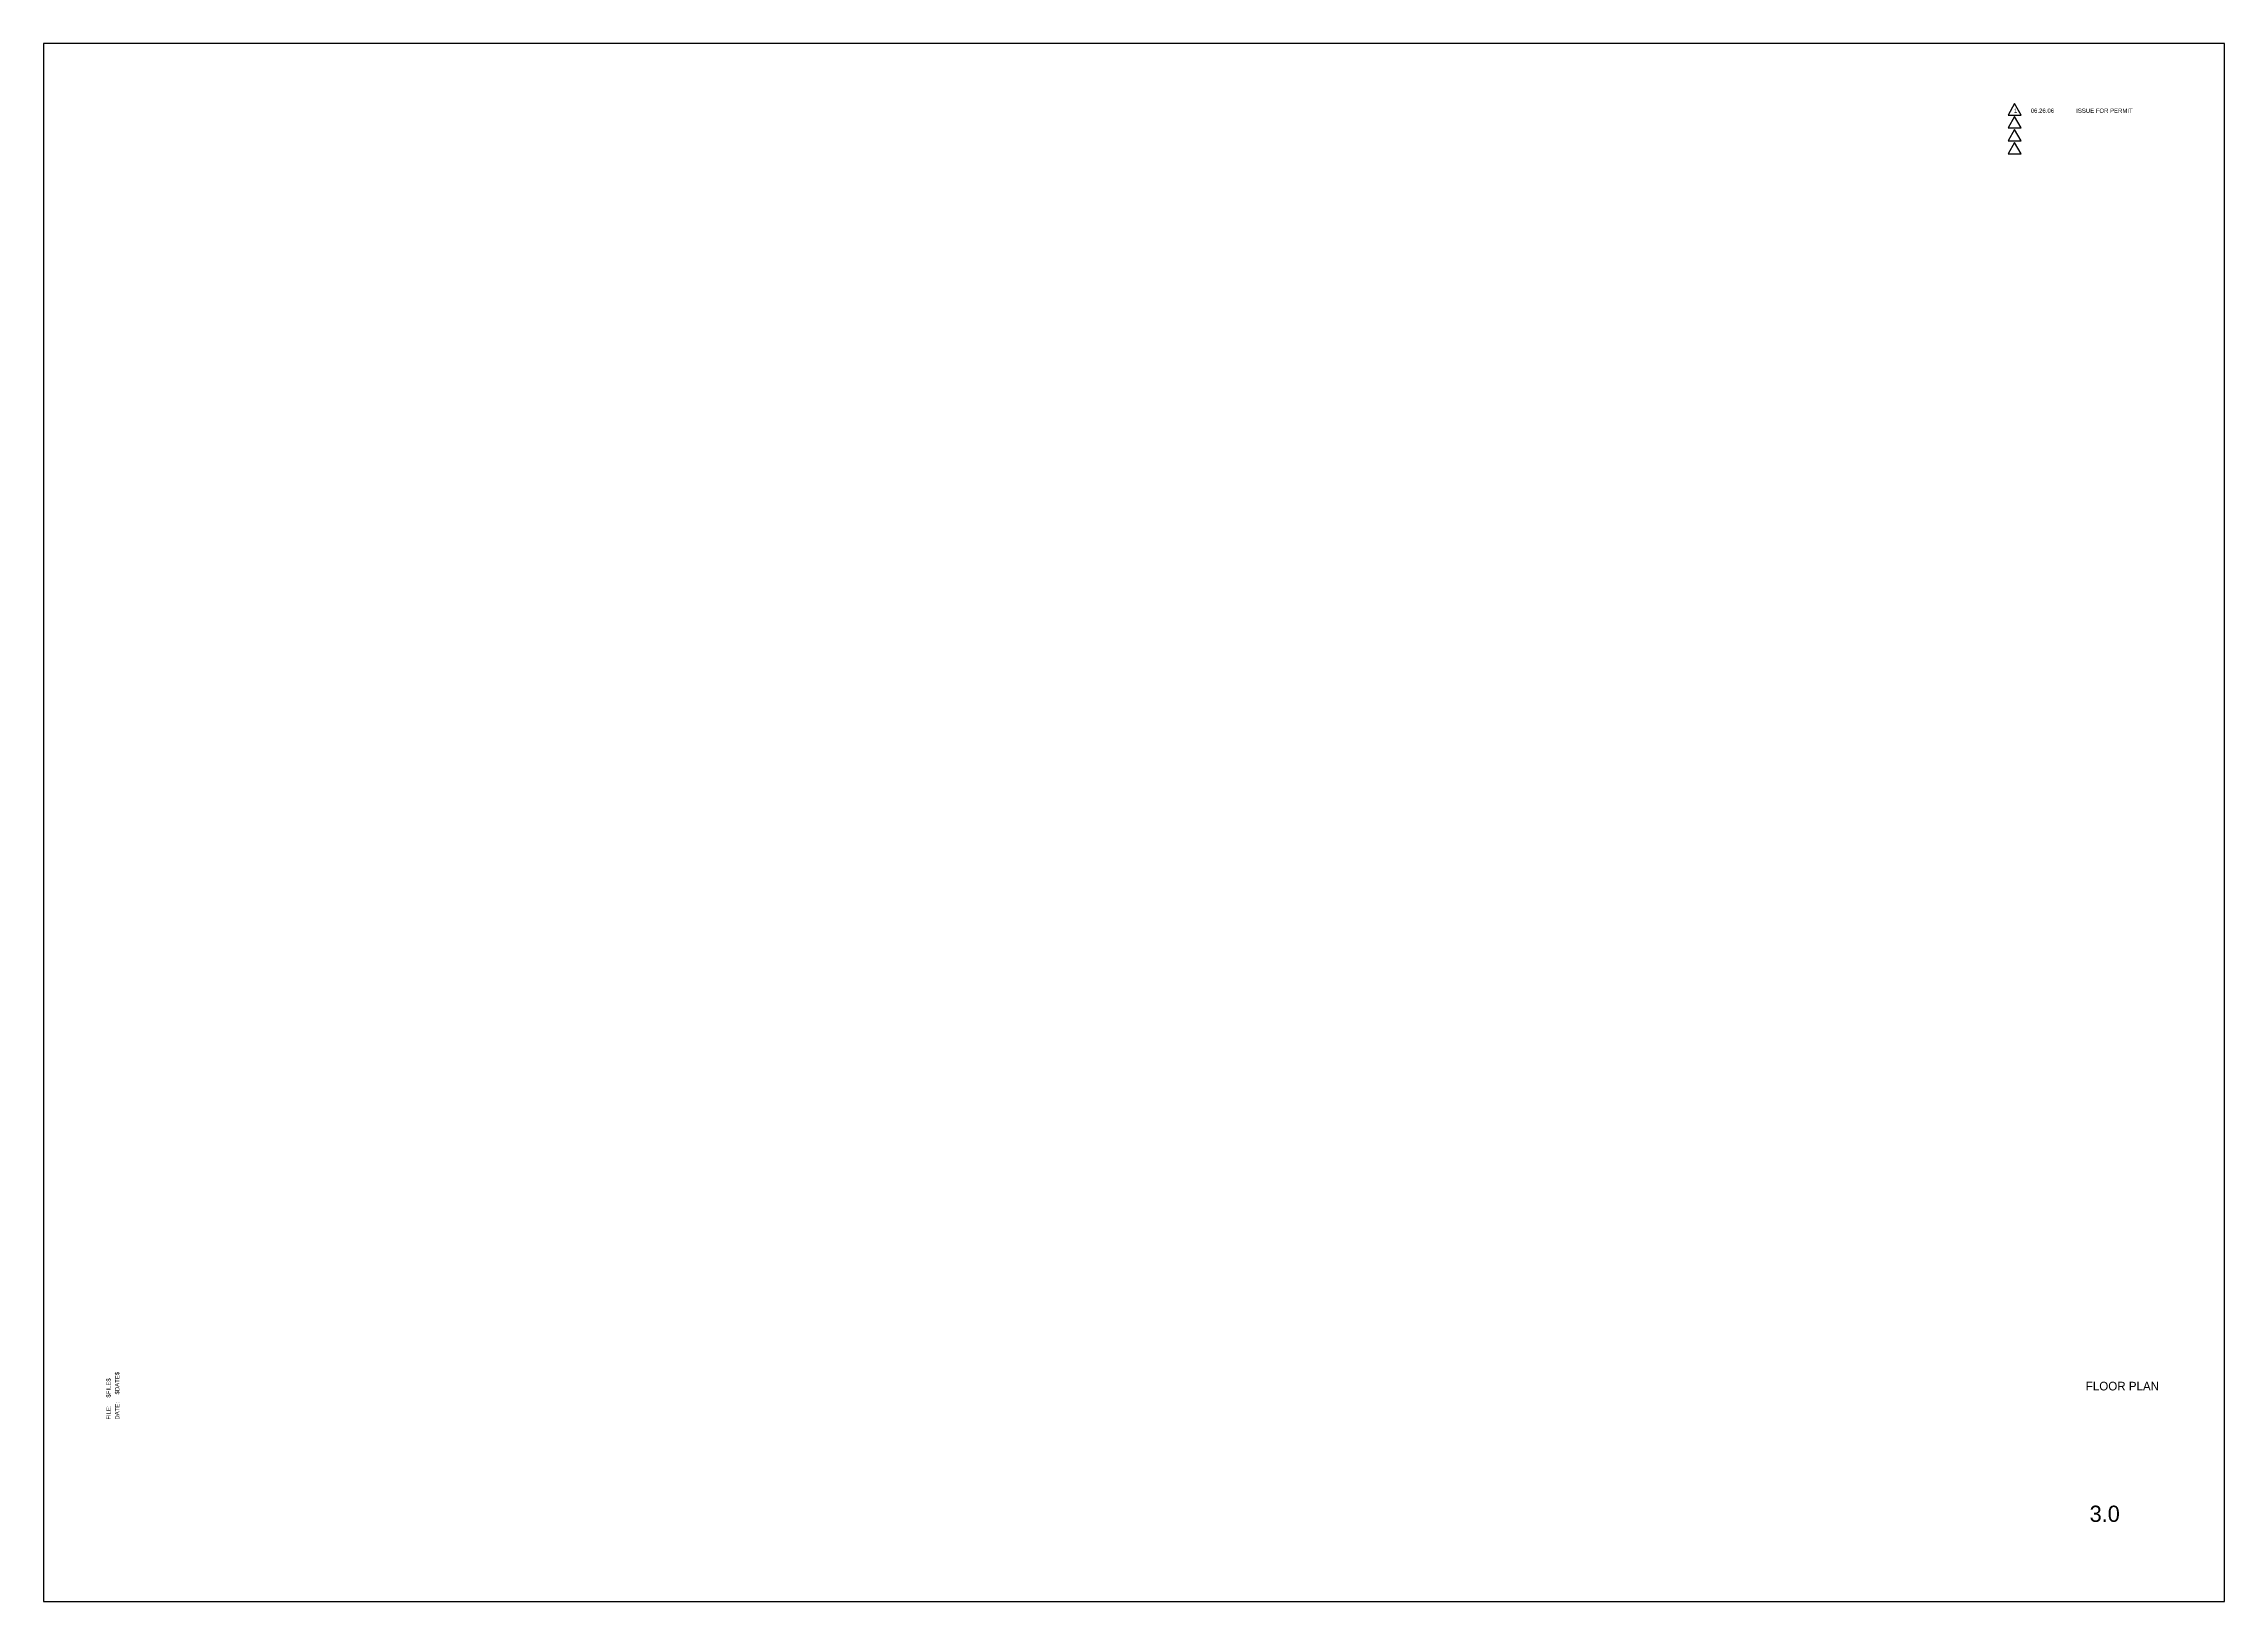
# Model space of a CAD drawing. Extents: x 0 to 336, y 0 to 240.
import ezdxf

# ---------------------------------------------------------------- set-up
doc = ezdxf.new("R2010")
doc.units = 0
doc.layers.add('A-ANNO-TEXT', color=7, linetype='Continuous')
doc.layers.add('A-ANNO-TTLB', color=7, linetype='Continuous')

msp = doc.modelspace()

# ---------------------------------------------------------------- linework, layer by layer
at = {"layer": 'A-ANNO-TEXT'}
for points in [[(302.67, 229), (304.67, 229), (303.67, 230.78), (302.67, 229)], [(302.67, 227), (304.67, 227), (303.67, 228.78), (302.67, 227)], [(302.67, 225), (304.67, 225), (303.67, 226.78), (302.67, 225)], [(302.67, 223), (304.67, 223), (303.67, 224.78), (302.67, 223)]]:
    msp.add_lwpolyline(points, dxfattribs=at)
at = {"layer": 'A-ANNO-TTLB'}
msp.add_lwpolyline([(0, 0), (336, 0), (336, 240), (0, 240)], close=True, dxfattribs=at)

# ---------------------------------------------------------------- texts
at = {"layer": 'A-ANNO-TEXT'}
for s, height, p in [('1', 0.667, (303.59, 229.33)), ('06.26.06 ', 0.667, (306.17, 229.33)), ('ISSUE FOR PERMIT            ', 0.6667, (313.17, 229.33))]:
    msp.add_text(s, height=height, dxfattribs=at).set_placement(p)
at = {"layer": 'A-ANNO-TTLB'}
for s, p in [('$FILE$', (10.33, 31.4)), ('$DATE$', (11.67, 31.88)), ('DATE:', (11.67, 28)), ('FILE:', (10.33, 28))]:
    msp.add_text(s, height=0.667, rotation=90, dxfattribs=at).set_placement(p)
for s, height, p in [('FLOOR PLAN', 1.333, (314.64, 32.5)), ('  3.0 ', 2.5, (313.38, 12.25))]:
    msp.add_text(s, height=height, dxfattribs=at).set_placement(p)

doc.saveas('drawing.dxf')
